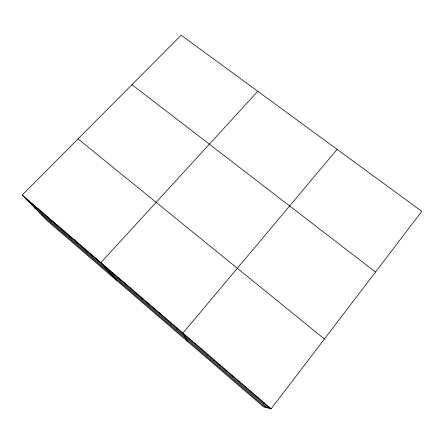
<?xml version="1.0" encoding="UTF-8"?>
<svg xmlns="http://www.w3.org/2000/svg" width="444" height="444" viewBox="0 0 444 444"><rect width="100%" height="100%" fill="white"/><g stroke="black" fill="none" stroke-linecap="round" stroke-linejoin="round"><path stroke-width="0.67" d="M219.885 365.579L219.963 364.824M226.013 370.834L226.246 370.218M271.167 408.791L421.8 211.366L181.18 35.209L22.2 195.01L47.514 220.951L263.431 406.765L271.167 408.791L22.2 195.01M232.162 376.124L232.562 375.641M337.107 149.362L182.956 333.044L187.657 341.553M257.798 91.298L100.921 262.604L116.472 280.297M238.35 381.435L238.911 381.091M244.572 386.78L245.293 386.574M250.821 392.146L251.709 392.085M257.104 397.547L258.158 397.624M263.42 402.969L264.646 403.191M131.973 84.671L375.507 272.039M78.027 138.894L324.414 339.005M26.718 199.639L269.769 408.425M34.121 207.231L267.493 407.831M41.17 214.452L265.346 407.27M27.278 199.373L31.685 203.907M32.379 203.752L36.68 208.197M37.501 208.153L41.692 212.504M42.652 212.571L46.731 216.833M47.824 217.016L51.793 221.179M53.019 221.478L56.876 225.546M58.242 225.963L61.982 229.937M63.486 230.464L67.116 234.343M68.759 234.993L72.267 238.772M74.059 239.538L77.45 243.218M79.376 244.111L82.651 247.691M84.726 248.701L87.879 252.181M90.099 253.313L93.129 256.688M95.499 257.947L98.407 261.222M106.588 267.471L109.246 270.535M112.288 272.366L114.813 275.313M118.01 277.284L120.407 280.12M123.765 282.223L126.024 284.948M129.548 287.19L131.674 289.799M135.365 292.18L137.351 294.677M141.209 297.197L143.057 299.578M147.081 302.242L148.79 304.501M152.98 307.309L154.551 309.451M158.913 312.404L160.345 314.43M164.879 317.527L166.161 319.425M170.873 322.671L172.011 324.453M176.901 327.844L177.889 329.504M189.044 338.273L189.738 339.677M195.16 343.528L195.704 344.805M201.315 348.812L201.704 349.955M207.498 354.123L207.737 355.139M213.714 359.457L213.797 360.345"/></g></svg>
